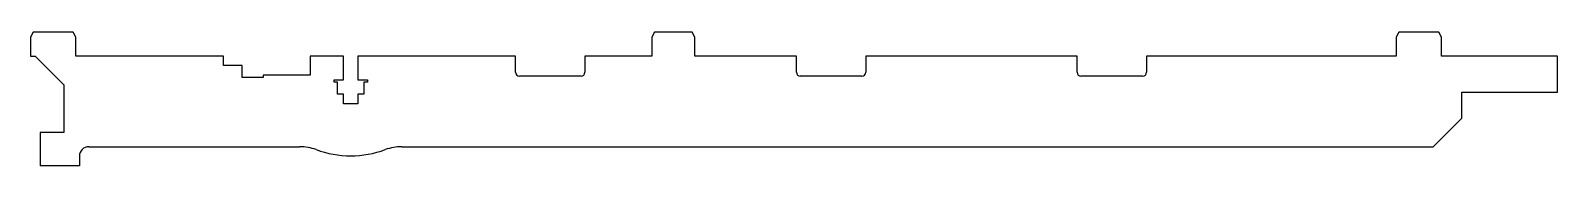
# Model space of a CAD drawing. Extents: x -300 to 20, y -15 to 13.
import ezdxf

# ---------------------------------------------------------------- set-up
doc = ezdxf.new("R2010")
doc.units = 0
doc.layers.get('0').update_dxf_attribs({"linetype": 'CONTINUOUS'})

msp = doc.modelspace()

# ---------------------------------------------------------------- linework, layer by layer
at = {"color": 7, "linetype": 'CONTINUOUS'}
for p, q in [((-298.92, 12.6), (-299.5, 11.6)), ((-299.5, 11.6), (-299.5, 7.6)), ((-290.58, 12.6), (-298.92, 12.6)), ((-290, 11.6), (-290.58, 12.6)), ((-290, 7.6), (-290, 11.6)), ((-168.92, 12.6), (-169.5, 11.6)), ((-169.5, 11.6), (-169.5, 7.6)), ((-161.08, 12.6), (-168.92, 12.6)), ((-160.5, 11.6), (-161.08, 12.6)), ((-160.5, 7.6), (-160.5, 11.6)), ((-13.17, 12.6), (-13.75, 11.6)), ((-13.75, 11.6), (-13.75, 7.6)), ((-4.83, 12.6), (-13.17, 12.6)), ((-4.25, 11.6), (-4.83, 12.6)), ((-4.25, 7.6), (-4.25, 11.6)), ((-299.5, 7.6), (-298.5, 7.6)), ((-298.5, 7.6), (-292.5, 1.6)), ((-259.09, 7.6), (-290, 7.6)), ((-259.09, 5.6), (-259.09, 7.6)), ((-241, 7.6), (-241, 3.6)), ((-233.98, 7.6), (-241, 7.6)), ((-233.98, 2.6), (-233.98, 7.6)), ((-231.02, 7.6), (-231.02, 2.6)), ((-198, 7.6), (-231.02, 7.6)), ((-198, 4.2), (-198, 7.6)), ((-183.5, 7.6), (-183.5, 4.2)), ((-169.5, 7.6), (-183.5, 7.6)), ((-139.25, 7.6), (-160.5, 7.6)), ((-139.25, 4.2), (-139.25, 7.6)), ((-124.75, 7.6), (-124.75, 4.2)), ((-80.5, 7.6), (-124.75, 7.6)), ((-80.5, 4.2), (-80.5, 7.6)), ((-66, 7.6), (-66, 4.2)), ((-13.75, 7.6), (-66, 7.6)), ((20, 7.6), (-4.25, 7.6)), ((20, 0), (20, 7.6)), ((-255.2, 5.6), (-259.09, 5.6)), ((-255.2, 3.1), (-255.2, 5.6)), ((-250.8, 3.6), (-250.8, 3.1)), ((-241, 3.6), (-250.8, 3.6)), ((-184.3, 3.4), (-197.2, 3.4)), ((-125.55, 3.4), (-138.45, 3.4)), ((-66.8, 3.4), (-79.7, 3.4)), ((-292.5, 1.6), (-292.5, -8.4)), ((-250.8, 3.1), (-255.2, 3.1)), ((-236, 2.6), (-233.98, 2.6)), ((-236, 2.1), (-236, 2.6)), ((-235.25, 2.1), (-236, 2.1)), ((-235.25, -0.4), (-235.25, 2.1)), ((-231.02, 2.6), (-229, 2.6)), ((-229.75, 2.1), (-229.75, -0.4)), ((-229, 2.1), (-229.75, 2.1)), ((-229, 2.6), (-229, 2.1)), ((0, 0), (20, 0)), ((0, -5.4), (0, 0)), ((-233.98, -0.4), (-235.25, -0.4)), ((-233.98, -2.4), (-233.98, -0.4)), ((-231.02, -2.4), (-233.98, -2.4)), ((-231.02, -0.4), (-231.02, -2.4)), ((-229.75, -0.4), (-231.02, -0.4)), ((-6, -11.4), (0, -5.4)), ((-297.5, -8.4), (-297.5, -15.4)), ((-292.5, -8.4), (-297.5, -8.4)), ((-287.27, -11.4), (-243.2, -11.4)), ((-221.8, -11.4), (-6, -11.4)), ((-289.27, -15.4), (-297.5, -15.4)), ((-289.27, -13.4), (-289.27, -15.4))]:
    msp.add_line(p, q, dxfattribs=at)
for centre, radius, start, end in [((-197.2, 4.2), 0.8, 180, 270), ((-184.3, 4.2), 0.8, 270, 0), ((-138.45, 4.2), 0.8, 180, 270), ((-125.55, 4.2), 0.8, 270, 0), ((-79.7, 4.2), 0.8, 180, 270), ((-66.8, 4.2), 0.8, 270, 0), ((-287.27, -13.4), 2, 90, 180), ((-243.2, -21.4), 10, 69.7467, 90), ((-232.5, 7.6), 20.91, 249.7467, 290.2533), ((-221.8, -21.4), 10, 90, 110.2533)]:
    msp.add_arc(centre, radius, start, end, dxfattribs=at)

doc.saveas('drawing.dxf')
